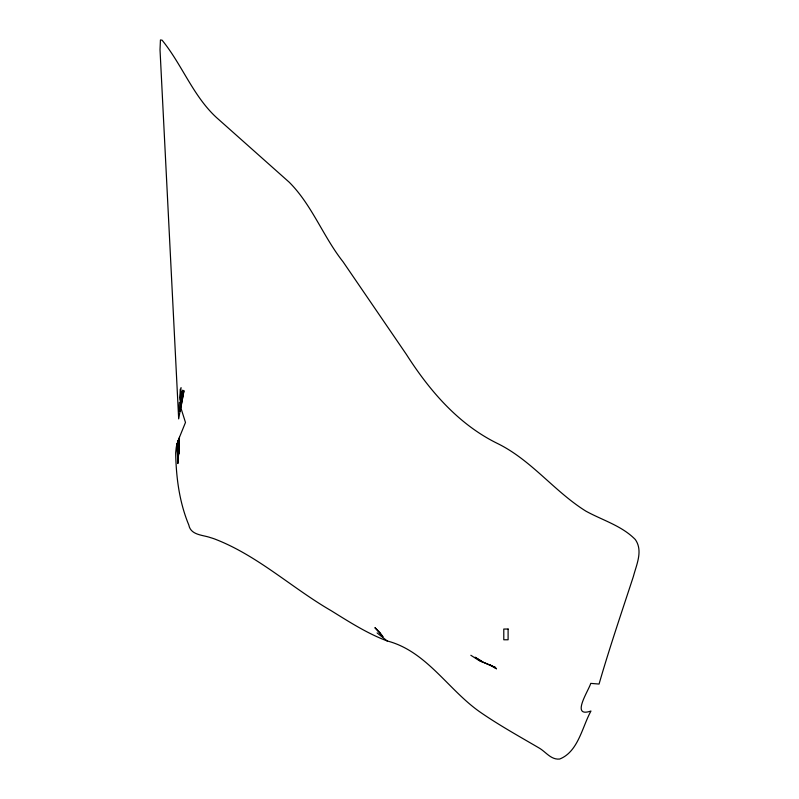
<?xml version="1.0" encoding="UTF-8"?>
<svg xmlns="http://www.w3.org/2000/svg" width="799" height="799" viewBox="0 0 799 799"><rect width="100%" height="100%" fill="white"/><g stroke="black" fill="none" stroke-linecap="round" stroke-linejoin="round"><path stroke-width="1.2" d="M179.026 450.766L179.445 437.303L185.478 422.461L181.253 409.058L180.234 410.167L178.676 418.886L160.02 49.748L160.439 39.95L162.097 40.19C182.691 65.408 193.777 98.077 218.816 119.61L289.238 182.242C312.019 205.013 323.186 236.664 343.091 261.832L406.381 354.416C429.393 390.421 457.997 423.959 496.938 443.215C531.125 459.745 554.077 491.285 585.817 511.1C602.396 520.249 621.792 525.702 635.295 539.515C643.275 550.821 636.413 564.763 633.377 576.498C621.672 612.264 609.497 647.889 599.06 684.054L590.741 683.385C588.773 690.386 570.136 718.241 590.98 711.01C582.171 726.9 578.306 751.719 559.64 759.05C550.881 759.959 545.757 751.709 538.896 747.874C519.06 736.269 498.926 725.112 480.009 712.009C448.069 689.717 426.556 651.175 387.185 640.948C367.22 633.487 349.123 621.812 331.076 610.636C292.164 588.114 258.317 556.164 216.09 539.545A72.25 56.11 -44.1 0 0 210.736 537.707C202.986 534.851 190.791 535.38 188.814 525.023C179.336 502.162 176.14 477.532 175.67 452.903L176.199 447.839A26.227 26.227 0 0 1 176.889 444.604L179.445 437.303L178.666 453.712L178.846 438.851L178.567 454.691L178.656 439.37L178.467 455.67L178.467 439.889L178.377 456.658L178.287 440.409L178.287 457.637L178.097 440.928L178.207 458.616L177.917 441.447L178.137 459.595L177.738 441.967L178.057 460.614L177.548 442.506L177.987 461.642L177.368 443.055L177.927 462.601L177.208 443.565L177.867 463.55L177.048 444.074M179.835 400.119L180.244 389.163M178.846 410.926L179.385 402.087M180.244 398.122L181.043 387.565M181.773 391.22L179.965 411.235L182.751 390.142L180.234 410.167L183.96 390.671L180.624 409.208M478.641 660.264L495.58 667.545L478.641 660.264L470.851 655.28M377.098 632.918L387.185 640.948M508.104 629.043L503.789 629.043L503.789 639.779L508.104 639.779L508.104 629.043M496.469 668.733L490.596 665.237L496.469 668.733M480.638 660.603L475.035 657.237L482.506 661.902L480.638 660.603M379.745 632.428L374.901 627.654L382.991 636.763L379.745 632.428"/></g></svg>
